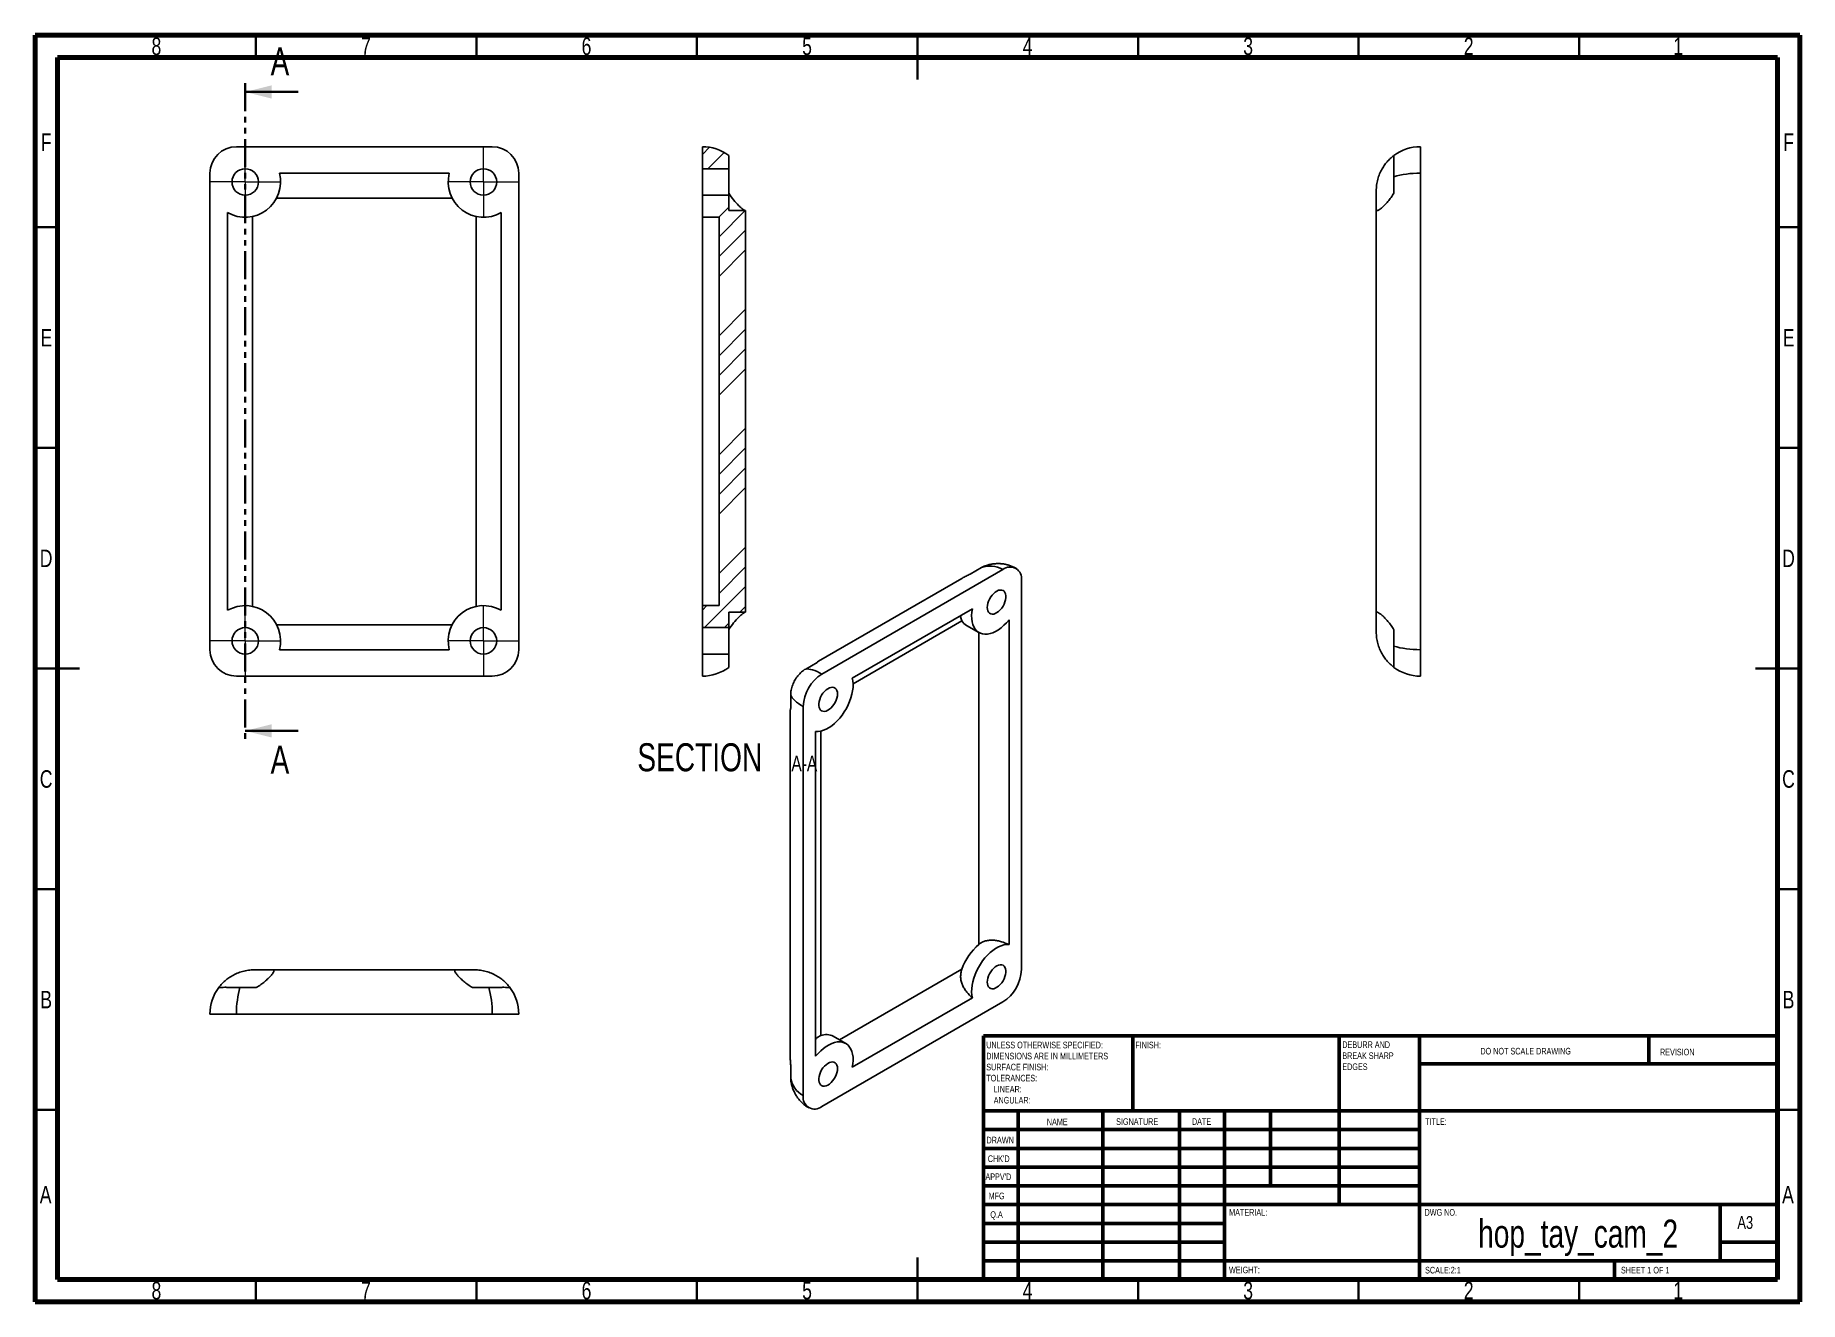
# Model space of a CAD drawing. Header units: millimetres. Extents: x 15 to 415, y 5 to 292.
import ezdxf

# ---------------------------------------------------------------- set-up
doc = ezdxf.new("R2010")
doc.units = ezdxf.units.MM
doc.linetypes.add('PHANTOM', pattern=[12.7, 6.35, -1.27, 1.27, -1.27, 1.27, -1.27])
doc.styles.add('SLDTEXTSTYLE0', font='TXT', dxfattribs={"width": 0.75})
doc.styles.add('SLDTEXTSTYLE1', font='TXT', dxfattribs={"width": 0.686449})
doc.styles.add('SLDTEXTSTYLE2', font='TXT', dxfattribs={"width": 0.6875})

# ---------------------------------------------------------------- blocks, each defined once
blk = doc.blocks.new('SW_NOTE_0')
at = {"color": 0, "linetype": 'Continuous', "lineweight": 0, "char_height": 1.5, "attachment_point": 1, "style": 'SLDTEXTSTYLE0'}
for s, insert in [('UNLESS OTHERWISE SPECIFIED:', (0, 1.93)), ('SURFACE FINISH:', (0, -3.07)), ('DIMENSIONS ARE IN MILLIMETERS', (0, -0.57)), ('TOLERANCES:', (0, -5.57)), ('ANGULAR:', (1.69, -10.57)), ('LINEAR:', (1.69, -8.07))]:
    blk.add_mtext(s, dxfattribs=dict(at, insert=insert))
blk = doc.blocks.new('SW_NOTE_0_1')
at = {"color": 0, "linetype": 'Continuous', "lineweight": 0, "char_height": 1.5, "attachment_point": 1, "style": 'SLDTEXTSTYLE0'}
for s, insert in [('DEBURR AND', (0, 1.93)), ('BREAK SHARP', (0, -0.57)), ('EDGES', (0, -3.07))]:
    blk.add_mtext(s, dxfattribs=dict(at, insert=insert))
blk = doc.blocks.new('SW_CENTERMARKSYMBOL_0')
at = {"color": 0, "linetype": 'Continuous', "lineweight": 18}
for p, q in [((0, 5), (0, 8)), ((0, 0), (0, 5)), ((-5, 0), (-8, 0)), ((0, 0), (-5, 0)), ((0, 0), (0, -5)), ((0, 0), (5, 0)), ((5, 0), (8, 0)), ((0, -5), (0, -8))]:
    blk.add_line(p, q, dxfattribs=at)
blk = doc.blocks.new('SW_CENTERMARKSYMBOL_1')
at = {"color": 0, "linetype": 'Continuous', "lineweight": 18}
for p, q in [((0, 5), (0, 8)), ((0, 0), (0, 5)), ((-5, 0), (-8, 0)), ((0, 0), (-5, 0)), ((0, 0), (0, -5)), ((0, 0), (5, 0)), ((5, 0), (8, 0)), ((0, -5), (0, -8))]:
    blk.add_line(p, q, dxfattribs=at)
blk = doc.blocks.new('SW_CENTERMARKSYMBOL_2')
at = {"color": 0, "linetype": 'Continuous', "lineweight": 18}
for p, q in [((0, 5), (0, 8)), ((0, 0), (0, 5)), ((-5, 0), (-8, 0)), ((0, 0), (-5, 0)), ((0, 0), (0, -5)), ((0, 0), (5, 0)), ((5, 0), (8, 0)), ((0, -5), (0, -8))]:
    blk.add_line(p, q, dxfattribs=at)
blk = doc.blocks.new('SW_CENTERMARKSYMBOL_3')
at = {"color": 0, "linetype": 'Continuous', "lineweight": 18}
for p, q in [((0, 5), (0, 8)), ((0, 0), (0, 5)), ((-5, 0), (-8, 0)), ((0, 0), (-5, 0)), ((0, 0), (0, -5)), ((0, 0), (5, 0)), ((5, 0), (8, 0)), ((0, -5), (0, -8))]:
    blk.add_line(p, q, dxfattribs=at)
blk = doc.blocks.new('SW_NOTE_0_2')
at = {"color": 0, "linetype": 'Continuous', "lineweight": 0, "attachment_point": 2, "style": 'SLDTEXTSTYLE0'}
for s, insert, char_height in [('SECTION', (17.36, 8.19), 6.35), ('A-A', (41.06, 5.35), 3.5)]:
    blk.add_mtext(s, dxfattribs=dict(at, insert=insert, char_height=char_height))

msp = doc.modelspace()

# ---------------------------------------------------------------- hatches: boundary and pattern name
at = {"linetype": 'Continuous', "lineweight": 18}
h = msp.add_hatch(dxfattribs=at)
h.set_pattern_fill('ANSI34', angle=3e-322, style=0)
edge = h.paths.add_edge_path(flags=0)
edge.add_line((166.23, 261.76), (172.23, 261.76))
edge.add_line((172.23, 261.76), (172.23, 264.76))
edge.add_arc((166.23, 256.76), 10, 53.1301, 90)
edge.add_line((166.23, 266.76), (166.23, 261.76))
h = msp.add_hatch(dxfattribs=at)
h.set_pattern_fill('ANSI34', angle=3e-322, style=0)
h.paths.add_polyline_path([(176.03, 161.26), (176.03, 252.26), (172.23, 252.26), (172.23, 255.76), (166.23, 255.76), (166.23, 250.76), (170, 250.76), (170, 162.76), (166.23, 162.76), (166.23, 157.76), (172.23, 157.76), (172.23, 161.26)], flags=0)
h = msp.add_hatch(dxfattribs=at)
h.set_pattern_fill('ANSI34', angle=3e-322, style=0)
edge = h.paths.add_edge_path(flags=0)
edge.add_line((172.23, 148.76), (172.23, 151.76))
edge.add_line((172.23, 151.76), (166.23, 151.76))
edge.add_line((166.23, 151.76), (166.23, 146.76))
edge.add_arc((166.23, 156.76), 10, 270, 306.8699)

# ---------------------------------------------------------------- linework, layer by layer
at = {"color": 7, "linetype": 'Continuous', "lineweight": 70}
for p, q in [((15, 5), (15, 292)), ((15, 292), (415, 292)), ((415, 292), (415, 5)), ((20, 10), (20, 287)), ((20, 287), (410, 287)), ((410, 287), (410, 10)), ((410, 10), (20, 10)), ((415, 5), (15, 5))]:
    msp.add_line(p, q, dxfattribs=at)
at = {"color": 7, "linetype": 'Continuous', "lineweight": 35}
for p, q in [((65, 287), (65, 292)), ((115, 287), (115, 292)), ((165, 287), (165, 292)), ((215, 292), (215, 282)), ((215, 287), (215, 292)), ((265, 287), (265, 292)), ((315, 287), (315, 292)), ((365, 287), (365, 292)), ((74.6, 279.16), (62.6, 279.16)), ((20, 248.5), (15, 248.5)), ((410, 248.5), (415, 248.5)), ((20, 198.5), (15, 198.5)), ((410, 198.5), (415, 198.5)), ((15, 148.5), (25, 148.5)), ((20, 148.5), (15, 148.5)), ((415, 148.5), (405, 148.5)), ((410, 148.5), (415, 148.5)), ((74.6, 134.36), (62.6, 134.36)), ((20, 98.5), (15, 98.5)), ((410, 98.5), (415, 98.5)), ((20, 48.5), (15, 48.5)), ((410, 48.5), (415, 48.5)), ((215, 5), (215, 15)), ((65, 10), (65, 5)), ((115, 10), (115, 5)), ((165, 10), (165, 5)), ((215, 10), (215, 5)), ((265, 10), (265, 5)), ((315, 10), (315, 5)), ((365, 10), (365, 5))]:
    msp.add_line(p, q, dxfattribs=at)
at = {"color": 7, "linetype": 'PHANTOM', "lineweight": 35}
msp.add_line((62.6, 281.16), (62.6, 132.36), dxfattribs=at)
at = {"color": 7, "linetype": 'Continuous', "lineweight": 25}
for p, q in [((118.6, 266.76), (60.6, 266.76)), ((166.23, 261.76), (166.23, 266.76)), ((172.23, 264.76), (172.23, 261.76)), ((329, 266.76), (329, 260.76)), ((54.6, 260.76), (54.6, 152.76)), ((108.85, 260.76), (70.35, 260.76)), ((124.6, 152.76), (124.6, 260.76)), ((172.23, 261.76), (166.23, 261.76)), ((166.23, 261.76), (166.23, 255.76)), ((172.23, 261.76), (172.23, 255.76)), ((329, 260.76), (329, 152.76)), ((319, 252.58), (319, 256.76)), ((323, 256.26), (323, 259.96)), ((109.49, 255.1), (69.72, 255.1)), ((166.23, 250.76), (166.23, 255.76)), ((166.23, 255.76), (172.23, 255.76)), ((172.23, 255.76), (172.23, 252.26)), ((172.23, 252.26), (176.03, 252.26)), ((176.03, 252.26), (176.03, 161.26)), ((319, 160.94), (319, 252.58)), ((58.6, 161.69), (58.6, 251.83)), ((64.26, 250.93), (64.26, 162.59)), ((114.94, 162.59), (114.94, 250.93)), ((120.6, 161.69), (120.6, 251.83)), ((166.23, 250.76), (170, 250.76)), ((166.23, 162.76), (166.23, 250.76)), ((170, 250.76), (170, 162.76)), ((225.06, 168.93), (192.59, 150.19)), ((234.34, 170.91), (193.33, 147.23)), ((226.91, 169.89), (229.53, 171.4)), ((238.58, 80.27), (238.58, 168.46)), ((166.23, 157.76), (166.23, 162.76)), ((166.23, 162.76), (170, 162.76)), ((172.23, 161.26), (176.03, 161.26)), ((172.23, 161.26), (172.23, 157.76)), ((227.45, 162.03), (200.22, 146.31)), ((319, 160.94), (319, 156.76)), ((69.72, 158.42), (109.49, 158.42)), ((166.23, 157.76), (172.23, 157.76)), ((166.23, 151.76), (166.23, 157.76)), ((172.23, 151.76), (172.23, 157.76)), ((226.1, 158.26), (228.92, 156.63)), ((235.75, 85.93), (235.75, 159.54)), ((323, 153.56), (323, 157.26)), ((108.85, 152.76), (70.35, 152.76)), ((329, 152.76), (329, 146.76)), ((166.23, 146.76), (166.23, 151.76)), ((172.23, 151.76), (166.23, 151.76)), ((172.23, 151.76), (172.23, 148.76)), ((189.65, 148.38), (192.27, 149.89)), ((60.6, 146.76), (118.6, 146.76)), ((186.25, 139.48), (186.25, 142.5)), ((186.15, 139.02), (186.15, 60.7)), ((189.08, 139.88), (189.08, 51.7)), ((191.91, 60.62), (191.91, 134.23)), ((64.6, 80.2), (68.79, 80.2)), ((68.79, 80.2), (110.42, 80.2)), ((114.6, 80.2), (110.42, 80.2)), ((61.4, 76.2), (65.1, 76.2)), ((114.1, 76.2), (117.8, 76.2)), ((193.33, 49.25), (234.34, 72.92)), ((227.45, 73.84), (200.22, 58.13)), ((60.6, 70.2), (54.6, 70.2)), ((118.6, 70.2), (60.6, 70.2)), ((124.6, 70.2), (118.6, 70.2)), ((198.74, 63.53), (195.91, 65.16)), ((186.25, 55.62), (186.25, 58.64))]:
    msp.add_line(p, q, dxfattribs=at)
at = {"color": 8, "linetype": 'Continuous', "lineweight": 25}
for p, q in [((225.06, 159.3), (200.39, 145.06)), ((228.92, 85.99), (228.92, 156.63)), ((193.08, 134.31), (193.08, 65.3)), ((197.33, 64.34), (225.06, 80.35))]:
    msp.add_line(p, q, dxfattribs=at)
at = {"color": 7, "linetype": 'Continuous', "lineweight": 50}
for p, q in [((230, 65.25), (410, 65.25)), ((230, 65.25), (230, 10)), ((263.8, 48.25), (263.8, 65.25)), ((310.6, 65.25), (310.6, 27)), ((328.8, 65.25), (328.8, 10)), ((380.8, 58.88), (380.8, 65.25)), ((410, 58.88), (328.8, 58.88)), ((410, 48.25), (230, 48.25)), ((237.8, 48.25), (237.8, 10)), ((256.99, 48.25), (256.99, 10)), ((274.4, 48.25), (274.4, 10)), ((284.6, 10), (284.6, 48.25)), ((295, 31.25), (295, 48.25)), ((328.8, 44), (230, 44)), ((328.8, 39.75), (230, 39.75)), ((328.8, 35.5), (230, 35.5)), ((328.8, 31.25), (230, 31.25)), ((284.6, 27), (230, 27)), ((284.6, 27), (410, 27)), ((397, 14.25), (397, 27)), ((284.6, 22.75), (230, 22.75)), ((284.6, 18.5), (230, 18.5)), ((410, 18.5), (397, 18.5)), ((230, 14.25), (410, 14.25)), ((373, 10), (373, 14.25))]:
    msp.add_line(p, q, dxfattribs=at)
at = {"color": 7, "linetype": 'Continuous', "lineweight": 25, "flags": 128}
for points in [[(230.8, 162.34), (230.84, 162.79), (230.94, 163.27), (231.1, 163.77), (231.33, 164.25), (231.6, 164.71), (231.92, 165.14), (232.27, 165.51), (232.64, 165.82), (233.02, 166.06), (233.4, 166.22), (233.76, 166.29), (234.09, 166.28), (234.39, 166.18), (234.64, 165.99), (234.83, 165.73), (234.97, 165.39), (235.04, 165), (235.04, 164.56), (234.97, 164.09), (234.83, 163.6), (234.64, 163.11), (234.39, 162.64), (234.09, 162.19), (233.76, 161.79), (233.4, 161.44), (233.02, 161.17), (232.64, 160.97), (232.27, 160.85), (231.92, 160.82), (231.6, 160.88), (231.33, 161.03), (231.1, 161.25), (230.94, 161.55), (230.84, 161.92), (230.8, 162.34)], [(235.75, 159.54), (235.19, 158.88), (234.6, 158.29), (233.98, 157.75), (233.36, 157.3), (232.72, 156.92), (232.1, 156.62), (231.48, 156.41), (230.88, 156.29), (230.3, 156.26), (229.76, 156.32), (229.25, 156.47), (228.8, 156.71), (228.39, 157.04), (228.04, 157.44), (227.75, 157.92), (227.53, 158.48), (227.37, 159.09), (227.29, 159.77), (227.27, 160.49), (227.32, 161.24), (227.45, 162.03)], [(191.91, 134.23), (192.48, 134.22), (193.07, 134.31), (193.68, 134.49), (194.31, 134.75), (194.94, 135.1), (195.57, 135.53), (196.19, 136.04), (196.79, 136.61), (197.36, 137.24), (197.91, 137.93), (198.41, 138.66), (198.87, 139.43), (199.27, 140.23), (199.62, 141.03), (199.91, 141.85), (200.13, 142.66), (200.29, 143.46), (200.38, 144.23), (200.39, 144.97), (200.34, 145.67), (200.22, 146.31)], [(196.86, 142.74), (196.83, 143.16), (196.73, 143.52), (196.56, 143.82), (196.34, 144.05), (196.06, 144.2), (195.75, 144.25), (195.4, 144.23), (195.02, 144.11), (194.64, 143.91), (194.27, 143.63), (193.91, 143.29), (193.57, 142.89), (193.27, 142.44), (193.02, 141.97), (192.83, 141.48), (192.7, 140.99), (192.63, 140.52), (192.63, 140.08), (192.7, 139.69), (192.83, 139.35), (193.02, 139.09), (193.27, 138.9), (193.57, 138.8), (193.91, 138.78), (194.27, 138.86), (194.64, 139.02), (195.02, 139.25), (195.4, 139.57), (195.75, 139.94), (196.06, 140.37), (196.34, 140.83), (196.56, 141.31), (196.73, 141.8), (196.83, 142.28), (196.86, 142.74)], [(235.75, 85.93), (235.19, 85.93), (234.6, 85.85), (233.98, 85.67), (233.36, 85.4), (232.72, 85.05), (232.1, 84.62), (231.48, 84.12), (230.88, 83.55), (230.3, 82.91), (229.76, 82.23), (229.25, 81.49), (228.8, 80.73), (228.39, 79.93), (228.04, 79.12), (227.75, 78.31), (227.53, 77.49), (227.37, 76.7), (227.29, 75.92), (227.27, 75.19), (227.32, 74.49), (227.45, 73.84)], [(230.8, 77.42), (230.84, 77), (230.94, 76.63), (231.1, 76.33), (231.33, 76.11), (231.6, 75.96), (231.92, 75.9), (232.27, 75.93), (232.64, 76.05), (233.02, 76.25), (233.4, 76.52), (233.76, 76.87), (234.09, 77.27), (234.39, 77.72), (234.64, 78.19), (234.83, 78.68), (234.97, 79.17), (235.04, 79.64), (235.04, 80.08), (234.97, 80.47), (234.83, 80.81), (234.64, 81.07), (234.39, 81.26), (234.09, 81.36), (233.76, 81.37), (233.4, 81.3), (233.02, 81.14), (232.64, 80.9), (232.27, 80.59), (231.92, 80.22), (231.6, 79.79), (231.33, 79.33), (231.1, 78.85), (230.94, 78.35), (230.84, 77.87), (230.8, 77.42)], [(191.91, 60.62), (192.48, 61.28), (193.07, 61.87), (193.68, 62.4), (194.31, 62.86), (194.94, 63.24), (195.57, 63.54), (196.19, 63.75), (196.79, 63.87), (197.36, 63.9), (197.91, 63.84), (198.41, 63.69), (198.87, 63.45), (199.27, 63.12), (199.62, 62.72), (199.91, 62.23), (200.13, 61.68), (200.29, 61.06), (200.38, 60.39), (200.39, 59.67), (200.34, 58.91), (200.22, 58.13)], [(196.86, 57.82), (196.83, 57.36), (196.73, 56.88), (196.56, 56.39), (196.34, 55.91), (196.06, 55.45), (195.75, 55.02), (195.4, 54.65), (195.02, 54.33), (194.64, 54.09), (194.27, 53.94), (193.91, 53.86), (193.57, 53.88), (193.27, 53.98), (193.02, 54.17), (192.83, 54.43), (192.7, 54.76), (192.63, 55.16), (192.63, 55.6), (192.7, 56.07), (192.83, 56.56), (193.02, 57.05), (193.27, 57.52), (193.57, 57.97), (193.91, 58.37), (194.27, 58.71), (194.64, 58.99), (195.02, 59.19), (195.4, 59.31), (195.75, 59.33), (196.06, 59.28), (196.34, 59.13), (196.56, 58.9), (196.73, 58.6), (196.83, 58.24), (196.86, 57.82)]]:
    msp.add_lwpolyline(points, dxfattribs=at)
at = {"color": 7, "linetype": 'Continuous', "lineweight": 25}
for centre in [(62.6, 258.76), (116.6, 258.76), (62.6, 154.76), (116.6, 154.76)]:
    msp.add_circle(centre, 3, dxfattribs=at)
for centre, radius, start, end in [((60.6, 260.76), 6, 90, 180), ((118.6, 260.76), 6, 0, 90), ((166.23, 256.76), 10, 53.1301, 90), ((329, 256.76), 10, 90, 126.8699), ((62.6, 258.76), 8, 240, 14.4775), ((116.6, 258.76), 8, 165.5225, 300), ((235.99, 168.88), 2.62, 350.786, 129.2033), ((62.6, 154.76), 8, 345.5225, 120), ((116.6, 154.76), 8, 60, 194.4775), ((227.56, 160.75), 2.88, 210.1295, 239.52), ((60.6, 152.76), 6, 180, 270), ((118.6, 152.76), 6, 270, 0), ((166.23, 156.76), 10, 270, 306.8699), ((329, 156.76), 10, 233.1301, 270), ((198.29, 139.47), 9.22, 122.6055, 177.3945), ((237.43, 76.02), 13.1, 130.4773, 160.6841), ((229.37, 80.69), 9.22, 302.6055, 357.3945), ((64.6, 70.2), 10, 143.1301, 180), ((114.6, 70.2), 10, 0, 36.8699), ((194.35, 62.16), 3.39, 62.4735, 111.9135), ((191.67, 51.28), 2.62, 170.786, 309.2033)]:
    msp.add_arc(centre, radius, start, end, dxfattribs=at)
for centre, major_axis, ratio, start_param, end_param in [((329, 256.76), (10, 0), 0.4, 1.570796, 2.214297), ((231.51, 161.11), (-0.22, 10.61), 0.717259, 5.873351, 6.516852), ((329, 156.76), (10, 0), 0.4, 4.068888, 4.712389), ((196.15, 140.7), (-7.23, 7.33), 0.326809, 5.412958, 6.056459), ((196.15, 140.7), (9.96, -2.59), 0.326687, 3.36836, 4.011861), ((64.6, 70.2), (0, 10), 0.4, 0.927295, 1.570796), ((114.6, 70.2), (0, 10), 0.4, 4.712389, 5.35589), ((196.15, 59.05), (9.3, 5.11), 0.717222, 2.908081, 3.551582)]:
    msp.add_ellipse(centre, major_axis=major_axis, ratio=ratio, start_param=start_param, end_param=end_param, dxfattribs=at)
for points, knots in [([(323, 264.76), (322.79, 264.61), (322.57, 264.43), (322.12, 264.02), (321.88, 263.79), (321.41, 263.29), (321.18, 263), (320.73, 262.4), (320.52, 262.07), (320.12, 261.37), (319.93, 260.99), (319.6, 260.2), (319.46, 259.79), (319.23, 258.93), (319.14, 258.49), (319.03, 257.62), (319, 257.18), (319, 256.76)], [0, 0, 0, 0, 0.125, 0.125, 0.25, 0.25, 0.375, 0.375, 0.5, 0.5, 0.625, 0.625, 0.75, 0.75, 0.875, 0.875, 1, 1, 1, 1]), ([(323, 262.46), (322.96, 262.78), (322.95, 263.08), (322.95, 263.63), (322.96, 263.88), (323, 264.1)], [0, 0, 0, 0, 0.5, 0.5, 1, 1, 1, 1]), ([(323, 264.1), (323, 264.33), (323, 264.49), (323, 264.71), (323, 264.76), (323, 264.76)], [0, 0, 0, 0, 0.5, 0.5, 1, 1, 1, 1]), ([(323, 259.96), (323, 260.4), (323, 260.83), (323, 261.68), (323, 262.09), (323, 262.46)], [0, 0, 0, 0, 0.5, 0.5, 1, 1, 1, 1]), ([(176.03, 252.26), (175.96, 252.26), (175.87, 252.29), (175.66, 252.4), (175.53, 252.48), (175.25, 252.68), (175.1, 252.81), (174.78, 253.09), (174.61, 253.26), (174.08, 253.79), (173.7, 254.2), (172.94, 255.15), (172.56, 255.67), (172.23, 256.26)], [0, 0, 0, 0, 0.125, 0.125, 0.25, 0.25, 0.375, 0.375, 0.5, 0.5, 0.75, 0.75, 1, 1, 1, 1]), ([(319, 252.58), (319, 252.44), (319.03, 252.35), (319.14, 252.25), (319.23, 252.25), (319.46, 252.33), (319.6, 252.41), (319.93, 252.64), (320.11, 252.79), (320.51, 253.15), (320.73, 253.36), (321.18, 253.82), (321.41, 254.07), (321.88, 254.62), (322.12, 254.92), (322.58, 255.56), (322.8, 255.9), (323, 256.26)], [0, 0, 0, 0, 0.125, 0.125, 0.25, 0.25, 0.375, 0.375, 0.5, 0.5, 0.625, 0.625, 0.75, 0.75, 0.875, 0.875, 1, 1, 1, 1]), ([(237.34, 171.21), (237.11, 171.33), (236.64, 171.58), (235.89, 171.87), (235.11, 172.09), (234.31, 172.23), (233.5, 172.29), (232.68, 172.27), (231.87, 172.17), (231.05, 171.99), (230.5, 171.83), (230.22, 171.72), (230.21, 171.72)], [0, 0, 0, 0, 0.10551, 0.215881, 0.325554, 0.434938, 0.544467, 0.654619, 0.765924, 0.87896, 0.994345, 1, 1, 1, 1]), ([(225.06, 168.93), (225.1, 168.95), (225.4, 169.14), (226.03, 169.46), (226.62, 169.74), (226.91, 169.89)], [0, 0, 0, 0, 0.066435, 0.52998, 1, 1, 1, 1]), ([(229.53, 171.4), (229.72, 171.51), (229.95, 171.64), (230.17, 171.7), (230.21, 171.71)], [0, 0, 0, 0, 0.840152, 1, 1, 1, 1]), ([(172.23, 157.26), (172.56, 157.85), (172.94, 158.37), (173.69, 159.31), (174.08, 159.73), (174.61, 160.26), (174.78, 160.42), (175.1, 160.71), (175.25, 160.84), (175.53, 161.04), (175.65, 161.12), (175.87, 161.23), (175.96, 161.26), (176.03, 161.26)], [0, 0, 0, 0, 0.25, 0.25, 0.5, 0.5, 0.625, 0.625, 0.75, 0.75, 0.875, 0.875, 1, 1, 1, 1]), ([(224.83, 160.52), (224.81, 160.41), (224.76, 160.16), (224.84, 159.74), (224.99, 159.45), (225.06, 159.3)], [0, 0, 0, 0, 0.270879, 0.630942, 1, 1, 1, 1]), ([(323, 157.26), (322.79, 157.63), (322.57, 157.96), (322.12, 158.6), (321.88, 158.89), (321.41, 159.44), (321.18, 159.7), (320.73, 160.16), (320.52, 160.37), (320.12, 160.72), (319.93, 160.88), (319.6, 161.11), (319.46, 161.19), (319.23, 161.27), (319.14, 161.27), (319.03, 161.17), (319, 161.08), (319, 160.94)], [0, 0, 0, 0, 0.125, 0.125, 0.25, 0.25, 0.375, 0.375, 0.5, 0.5, 0.625, 0.625, 0.75, 0.75, 0.875, 0.875, 1, 1, 1, 1]), ([(319, 156.76), (319, 156.33), (319.03, 155.9), (319.14, 155.03), (319.23, 154.59), (319.46, 153.74), (319.6, 153.32), (319.93, 152.53), (320.11, 152.16), (320.51, 151.45), (320.73, 151.12), (321.18, 150.52), (321.41, 150.24), (321.88, 149.73), (322.12, 149.5), (322.58, 149.09), (322.8, 148.91), (323, 148.76)], [0, 0, 0, 0, 0.125, 0.125, 0.25, 0.25, 0.375, 0.375, 0.5, 0.5, 0.625, 0.625, 0.75, 0.75, 0.875, 0.875, 1, 1, 1, 1]), ([(323, 151.06), (323, 151.44), (323, 151.84), (323, 152.69), (323, 153.13), (323, 153.56)], [0, 0, 0, 0, 0.5, 0.5, 1, 1, 1, 1]), ([(187.88, 146.82), (188.15, 147.16), (188.43, 147.45), (189.03, 147.98), (189.34, 148.2), (189.65, 148.38)], [0, 0, 0, 0, 0.5, 0.5, 1, 1, 1, 1]), ([(192.27, 149.89), (192.33, 149.94), (192.45, 150.06), (192.56, 150.18), (192.59, 150.18), (192.6, 150.17)], [0, 0, 0, 0, 0.388888, 0.782089, 1, 1, 1, 1]), ([(323, 149.42), (322.96, 149.64), (322.95, 149.89), (322.95, 150.44), (322.96, 150.74), (323, 151.06)], [0, 0, 0, 0, 0.5, 0.5, 1, 1, 1, 1]), ([(323, 148.76), (323, 148.76), (323, 148.81), (323, 149.03), (323, 149.2), (323, 149.42)], [0, 0, 0, 0, 0.5, 0.5, 1, 1, 1, 1]), ([(186.25, 142.5), (186.25, 142.86), (186.29, 143.23), (186.45, 144.01), (186.56, 144.41), (186.72, 144.81)], [0, 0, 0, 0, 0.5, 0.5, 1, 1, 1, 1]), ([(186.72, 144.81), (186.85, 145.18), (187.02, 145.53), (187.4, 146.2), (187.63, 146.52), (187.88, 146.82)], [0, 0, 0, 0, 0.5, 0.5, 1, 1, 1, 1]), ([(186.16, 139.02), (186.16, 139.02), (186.14, 139.04), (186.18, 139.18), (186.23, 139.38), (186.25, 139.48)], [0, 0, 0, 0, 0.066893, 0.53021, 1, 1, 1, 1]), ([(235.75, 85.93), (235.19, 86.18), (234.61, 86.41), (233.71, 86.67), (233.41, 86.75), (232.8, 86.86), (232.5, 86.9), (231.89, 86.94), (231.59, 86.94), (231, 86.89), (230.71, 86.84), (230.15, 86.68), (229.88, 86.58), (229.38, 86.32), (229.14, 86.17), (228.92, 85.99)], [0, 0, 0, 0, 0.25, 0.25, 0.375, 0.375, 0.5, 0.5, 0.625, 0.625, 0.75, 0.75, 0.875, 0.875, 1, 1, 1, 1]), ([(64.6, 80.2), (64.17, 80.2), (63.74, 80.17), (62.87, 80.06), (62.43, 79.97), (61.58, 79.74), (61.16, 79.6), (60.37, 79.27), (60, 79.08), (59.29, 78.68), (58.96, 78.46), (58.36, 78.02), (58.08, 77.79), (57.57, 77.32), (57.34, 77.08), (56.93, 76.62), (56.75, 76.4), (56.6, 76.2)], [0, 0, 0, 0, 0.125, 0.125, 0.25, 0.25, 0.375, 0.375, 0.5, 0.5, 0.625, 0.625, 0.75, 0.75, 0.875, 0.875, 1, 1, 1, 1]), ([(65.1, 76.2), (65.47, 76.4), (65.81, 76.62), (66.44, 77.08), (66.73, 77.31), (67.28, 77.78), (67.54, 78.02), (68, 78.46), (68.21, 78.68), (68.56, 79.08), (68.72, 79.27), (68.95, 79.6), (69.03, 79.74), (69.11, 79.97), (69.11, 80.05), (69.02, 80.17), (68.92, 80.2), (68.79, 80.2)], [0, 0, 0, 0, 0.125, 0.125, 0.25, 0.25, 0.375, 0.375, 0.5, 0.5, 0.625, 0.625, 0.75, 0.75, 0.875, 0.875, 1, 1, 1, 1]), ([(110.42, 80.2), (110.28, 80.2), (110.19, 80.17), (110.09, 80.06), (110.09, 79.97), (110.17, 79.74), (110.25, 79.6), (110.48, 79.27), (110.63, 79.08), (110.99, 78.68), (111.2, 78.46), (111.66, 78.02), (111.91, 77.79), (112.46, 77.32), (112.76, 77.08), (113.4, 76.62), (113.74, 76.4), (114.1, 76.2)], [0, 0, 0, 0, 0.125, 0.125, 0.25, 0.25, 0.375, 0.375, 0.5, 0.5, 0.625, 0.625, 0.75, 0.75, 0.875, 0.875, 1, 1, 1, 1]), ([(122.6, 76.2), (122.45, 76.4), (122.27, 76.62), (121.86, 77.08), (121.63, 77.31), (121.13, 77.78), (120.84, 78.02), (120.24, 78.46), (119.91, 78.68), (119.21, 79.08), (118.83, 79.27), (118.04, 79.6), (117.63, 79.74), (116.77, 79.97), (116.33, 80.05), (115.46, 80.17), (115.02, 80.2), (114.6, 80.2)], [0, 0, 0, 0, 0.125, 0.125, 0.25, 0.25, 0.375, 0.375, 0.5, 0.5, 0.625, 0.625, 0.75, 0.75, 0.875, 0.875, 1, 1, 1, 1]), ([(225.06, 80.35), (224.96, 80.07), (224.89, 79.77), (224.79, 79.18), (224.77, 78.87), (224.8, 78.26), (224.84, 77.96), (224.97, 77.36), (225.07, 77.06), (225.31, 76.49), (225.46, 76.21), (225.78, 75.68), (225.96, 75.42), (226.55, 74.68), (226.99, 74.24), (227.45, 73.84)], [0, 0, 0, 0, 0.125, 0.125, 0.25, 0.25, 0.375, 0.375, 0.5, 0.5, 0.625, 0.625, 0.75, 0.75, 1, 1, 1, 1]), ([(56.6, 76.2), (56.6, 76.2), (56.65, 76.2), (56.87, 76.2), (57.04, 76.2), (57.26, 76.2)], [0, 0, 0, 0, 0.5, 0.5, 1, 1, 1, 1]), ([(57.26, 76.2), (57.48, 76.23), (57.73, 76.25), (58.28, 76.25), (58.58, 76.23), (58.9, 76.2)], [0, 0, 0, 0, 0.5, 0.5, 1, 1, 1, 1]), ([(58.9, 76.2), (59.28, 76.2), (59.68, 76.2), (60.53, 76.2), (60.97, 76.2), (61.4, 76.2)], [0, 0, 0, 0, 0.5, 0.5, 1, 1, 1, 1]), ([(117.8, 76.2), (118.24, 76.2), (118.67, 76.2), (119.52, 76.2), (119.93, 76.2), (120.3, 76.2)], [0, 0, 0, 0, 0.5, 0.5, 1, 1, 1, 1]), ([(120.3, 76.2), (120.62, 76.23), (120.92, 76.25), (121.47, 76.25), (121.72, 76.23), (121.94, 76.2)], [0, 0, 0, 0, 0.5, 0.5, 1, 1, 1, 1]), ([(121.94, 76.2), (122.17, 76.2), (122.33, 76.2), (122.55, 76.2), (122.6, 76.2), (122.6, 76.2)], [0, 0, 0, 0, 0.5, 0.5, 1, 1, 1, 1]), ([(193.08, 65.3), (192.9, 65.22), (192.52, 65.06), (192.13, 64.76), (191.96, 64.52), (191.91, 64.45)], [0, 0, 0, 0, 0.400049, 0.812467, 1, 1, 1, 1]), ([(186.25, 58.64), (186.23, 58.91), (186.19, 59.45), (186.15, 60.15), (186.17, 60.56), (186.17, 60.7)], [0, 0, 0, 0, 0.388692, 0.781696, 1, 1, 1, 1]), ([(186.32, 54.87), (186.32, 54.88), (186.26, 55.1), (186.26, 55.37), (186.25, 55.62)], [0, 0, 0, 0, 0.0663608, 1, 1, 1, 1]), ([(186.32, 54.87), (186.33, 54.79), (186.39, 54.43), (186.56, 53.81), (186.83, 53.02), (187.17, 52.28), (187.58, 51.55), (188.08, 50.86), (188.66, 50.21), (189.29, 49.64), (189.86, 49.23), (190.21, 49.02), (190.33, 48.95)], [0, 0, 0, 0, 0.032307, 0.147673, 0.260457, 0.371126, 0.480106, 0.599716, 0.717174, 0.83246, 0.945916, 1, 1, 1, 1])]:
    msp.add_open_spline(points, degree=3, knots=knots, dxfattribs=at)
at = {"color": 7, "linetype": 'Continuous', "lineweight": 35}
for points in [[(62.6, 279.16), (68.6, 277.66), (68.6, 280.66)], [(62.6, 134.36), (68.6, 132.86), (68.6, 135.86)]]:
    msp.add_solid(points, dxfattribs=at)

# ---------------------------------------------------------------- block references
at = {"color": 7, "linetype": 'Continuous', "lineweight": 0}
for name, p in [('SW_CENTERMARKSYMBOL_3', (62.6, 258.76)), ('SW_CENTERMARKSYMBOL_2', (116.6, 258.76)), ('SW_CENTERMARKSYMBOL_0', (62.6, 154.76)), ('SW_CENTERMARKSYMBOL_1', (116.6, 154.76)), ('SW_NOTE_0_2', (148.28, 123.37)), ('SW_NOTE_0_1', (311.31, 62.07)), ('SW_NOTE_0', (230.59, 61.99))]:
    msp.add_blockref(name, p, dxfattribs=at)

# ---------------------------------------------------------------- texts
for s, insert, char_height, attachment_point, style in [('8', (42.46, 291.5), 3.97, 2, 'SLDTEXTSTYLE0'), ('7', (89.96, 291.5), 3.97, 2, 'SLDTEXTSTYLE0'), ('6', (139.96, 291.5), 3.97, 2, 'SLDTEXTSTYLE0'), ('5', (189.96, 291.5), 3.97, 2, 'SLDTEXTSTYLE0'), ('4', (239.96, 291.5), 3.97, 2, 'SLDTEXTSTYLE0'), ('3', (289.96, 291.5), 3.97, 2, 'SLDTEXTSTYLE0'), ('2', (339.96, 291.5), 3.97, 2, 'SLDTEXTSTYLE0'), ('1', (387.46, 291.5), 3.97, 2, 'SLDTEXTSTYLE0'), ('F', (17.46, 269.75), 3.97, 2, 'SLDTEXTSTYLE0'), ('F', (412.46, 269.75), 3.97, 2, 'SLDTEXTSTYLE0'), ('E', (17.51, 225.45), 3.97, 2, 'SLDTEXTSTYLE0'), ('E', (412.51, 225.45), 3.97, 2, 'SLDTEXTSTYLE0'), ('D', (17.45, 175.45), 3.97, 2, 'SLDTEXTSTYLE0'), ('D', (412.45, 175.45), 3.97, 2, 'SLDTEXTSTYLE0'), ('C', (17.46, 125.45), 3.97, 2, 'SLDTEXTSTYLE0'), ('C', (412.46, 125.45), 3.97, 2, 'SLDTEXTSTYLE0'), ('B', (17.47, 75.45), 3.97, 2, 'SLDTEXTSTYLE0'), ('B', (412.47, 75.45), 3.97, 2, 'SLDTEXTSTYLE0'), ('FINISH:', (264.37, 63.92), 1.5, 1, 'SLDTEXTSTYLE0'), ('DO NOT SCALE DRAWING', (342.61, 62.53), 1.5, 1, 'SLDTEXTSTYLE0'), ('REVISION', (383.33, 62.33), 1.5, 1, 'SLDTEXTSTYLE0'), ('NAME', (244.32, 46.5), 1.5, 1, 'SLDTEXTSTYLE0'), ('SIGNATURE', (260.03, 46.56), 1.5, 1, 'SLDTEXTSTYLE0'), ('DATE', (277.21, 46.58), 1.5, 1, 'SLDTEXTSTYLE0'), ('TITLE:', (330.09, 46.58), 1.5, 1, 'SLDTEXTSTYLE0'), ('DRAWN', (230.64, 42.38), 1.5, 1, 'SLDTEXTSTYLE1'), ("CHK'D", (230.94, 38.16), 1.5, 1, 'SLDTEXTSTYLE0'), ("APPV'D", (230.4, 34.07), 1.5, 1, 'SLDTEXTSTYLE0'), ('A', (17.34, 31.25), 3.97, 2, 'SLDTEXTSTYLE0'), ('MFG', (231.12, 29.72), 1.5, 1, 'SLDTEXTSTYLE0'), ('A', (412.34, 31.25), 3.97, 2, 'SLDTEXTSTYLE0'), ('Q.A', (231.51, 25.5), 1.5, 1, 'SLDTEXTSTYLE0'), ('MATERIAL:', (285.65, 25.99), 1.5, 1, 'SLDTEXTSTYLE0'), ('DWG NO.', (329.95, 25.99), 1.5, 1, 'SLDTEXTSTYLE0'), ('A3', (400.87, 24.41), 2.91, 1, 'SLDTEXTSTYLE0'), ('hop_tay_cam_2', (364.76, 23.61), 6.35, 2, 'SLDTEXTSTYLE0'), ('WEIGHT:', (285.62, 12.95), 1.499, 1, 'SLDTEXTSTYLE0'), ('SCALE:2:1', (330.07, 12.9), 1.5, 1, 'SLDTEXTSTYLE0'), ('SHEET 1 OF 1', (374.48, 12.9), 1.5, 1, 'SLDTEXTSTYLE2'), ('8', (42.46, 9.5), 3.97, 2, 'SLDTEXTSTYLE0'), ('7', (89.96, 9.5), 3.97, 2, 'SLDTEXTSTYLE0'), ('6', (139.96, 9.5), 3.97, 2, 'SLDTEXTSTYLE0'), ('5', (189.96, 9.5), 3.97, 2, 'SLDTEXTSTYLE0'), ('4', (239.96, 9.5), 3.97, 2, 'SLDTEXTSTYLE0'), ('3', (289.96, 9.5), 3.97, 2, 'SLDTEXTSTYLE0'), ('2', (339.96, 9.5), 3.97, 2, 'SLDTEXTSTYLE0'), ('1', (387.46, 9.5), 3.97, 2, 'SLDTEXTSTYLE0')]:
    msp.add_mtext(s, dxfattribs=dict(at, insert=insert, char_height=char_height, attachment_point=attachment_point, style=style))
at = {"color": 7, "linetype": 'Continuous', "char_height": 6.35, "attachment_point": 1, "style": 'SLDTEXTSTYLE0'}
for insert in [(68.34, 289.25), (68.34, 131)]:
    msp.add_mtext('A', dxfattribs=dict(at, insert=insert))

doc.saveas('drawing.dxf')
